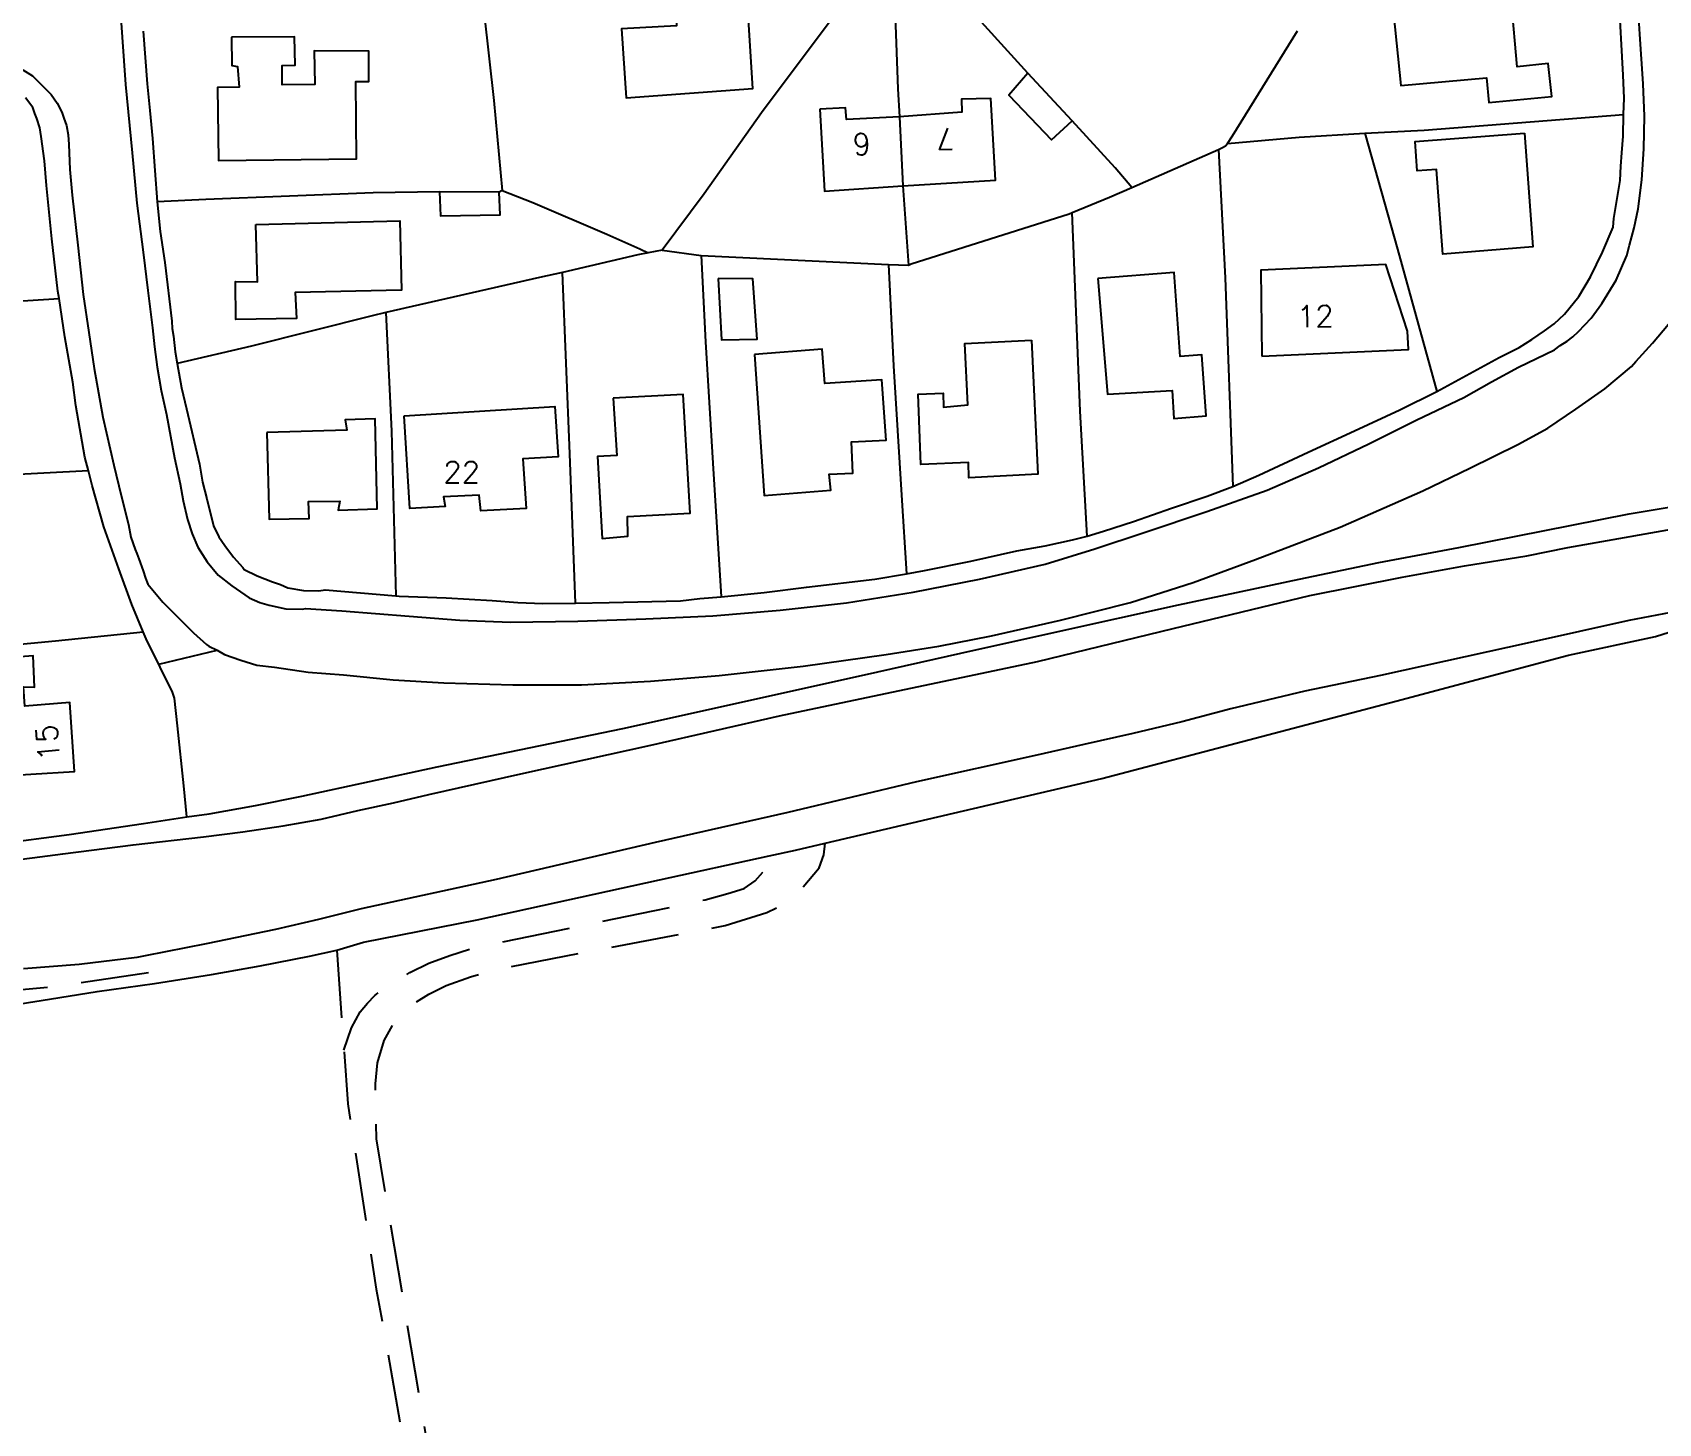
# Model space of a CAD drawing. Extents: x 441020 to 630336, y 432046 to 448236.
# Drawn here: x 628705.2 to 628857, y 447451.7 to 447581.5 of the extents above; entities that cross this region are included whole.
import ezdxf
from ezdxf.enums import TextEntityAlignment as Align

# ---------------------------------------------------------------- set-up
doc = ezdxf.new("R2010")
doc.units = 0
doc.linetypes.add('HIDDEN', pattern=[9.525, 6.35, -3.175])
for name, color, linetype in [('BUILDOUT', 8, 'CONTINUOUS'), ('BUILDTXT', 8, 'CONTINUOUS'), ('GENLINE', 8, 'CONTINUOUS'), ('GENPECK', 8, 'HIDDEN'), ('ROAD', 7, 'CONTINUOUS')]:
    doc.layers.add(name, color=color, linetype=linetype)
doc.styles.get("Standard").update_dxf_attribs({"font": 'simplex'})

msp = doc.modelspace()

# ---------------------------------------------------------------- linework, layer by layer
at = {"layer": 'BUILDOUT', "flags": 128}
for points in [[(628763.45, 447586.49), (628763.55, 447584.18), (628765.26, 447584.28), (628765.34, 447582.16), (628760.21, 447581.86), (628760.64, 447575.43), (628772.47, 447576.31), (628772.04, 447582.74), (628769.13, 447582.53), (628768.94, 447584.73), (628769.75, 447584.77), (628769.58, 447586.87), (628763.45, 447586.49)], [(628832.27, 447583.27), (628832.95, 447576.59), (628840.95, 447577.3), (628841.15, 447575), (628847.05, 447575.54), (628846.7, 447578.63), (628843.81, 447578.32), (628843.26, 447584.31), (628832.27, 447583.27)], [(628723.78, 447581.08), (628723.84, 447578.45), (628724.37, 447578.34), (628724.51, 447576.43), (628722.49, 447576.38), (628722.57, 447569.59), (628735.45, 447569.74), (628735.39, 447576.94), (628736.6, 447576.95), (628736.6, 447579.8), (628731.52, 447579.81), (628731.57, 447576.67), (628728.53, 447576.64), (628728.51, 447578.46), (628729.73, 447578.48), (628729.67, 447581.11), (628723.78, 447581.08)], [(628778.7, 447574.37), (628779.14, 447566.73), (628786.47, 447567.22), (628795.11, 447567.74), (628794.67, 447575.38), (628791.94, 447575.3), (628791.96, 447574.09), (628786.14, 447573.66), (628781.21, 447573.4), (628781.12, 447574.5), (628778.7, 447574.37)], [(628844.5, 447572.14), (628845.27, 447561.51), (628836.86, 447560.83), (628836.27, 447568.75), (628834.46, 447568.63), (628834.29, 447571.34), (628844.5, 447572.14)], [(628726.07, 447563.61), (628739.52, 447563.96), (628739.65, 447557.49), (628729.74, 447557.25), (628729.86, 447554.84), (628724.19, 447554.74), (628724.17, 447558.29), (628726.21, 447558.25), (628726.07, 447563.61)], [(628819.96, 447551.33), (628833.67, 447551.94), (628833.57, 447553.64), (628831.55, 447559.89), (628819.86, 447559.34), (628819.96, 447551.33)], [(628804.66, 447558.57), (628805.57, 447547.76), (628811.6, 447548.12), (628811.76, 447545.51), (628814.76, 447545.74), (628814.36, 447551.45), (628812.35, 447551.3), (628811.78, 447559.12), (628804.66, 447558.57)], [(628772.61, 447551.46), (628773.52, 447538.31), (628779.73, 447538.81), (628779.57, 447540.3), (628781.79, 447540.39), (628781.68, 447543.32), (628784.9, 447543.48), (628784.51, 447549.1), (628779.19, 447548.76), (628778.92, 447551.97), (628772.61, 447551.46)], [(628798.48, 447552.8), (628799.07, 447540.31), (628792.63, 447539.98), (628792.58, 447541.39), (628788.14, 447541.21), (628787.89, 447547.77), (628790.21, 447547.88), (628790.24, 447546.56), (628792.54, 447546.77), (628792.23, 447552.5), (628798.48, 447552.8)], [(628759.42, 447547.39), (628759.76, 447542.06), (628757.95, 447541.95), (628758.39, 447534.31), (628760.79, 447534.53), (628760.77, 447536.35), (628766.6, 447536.68), (628765.96, 447547.74), (628759.42, 447547.39)], [(628739.91, 447545.75), (628753.97, 447546.62), (628754.3, 447541.91), (628750.98, 447541.73), (628751.29, 447537.11), (628747.07, 447536.87), (628746.91, 447538.36), (628743.59, 447538.18), (628743.74, 447537.29), (628740.43, 447537.11), (628739.91, 447545.75)], [(628727.08, 447544.19), (628727.3, 447536.1), (628731.05, 447536.16), (628730.97, 447537.77), (628733.91, 447537.78), (628733.75, 447536.94), (628737.38, 447537.08), (628737.21, 447545.48), (628734.39, 447545.38), (628734.56, 447544.4), (628727.08, 447544.19)], [(628700.38, 447522.99), (628700.57, 447520.18), (628701.87, 447520.31), (628702, 447518.41), (628696.48, 447518.04), (628696.88, 447511.81), (628709.13, 447512.56), (628708.7, 447518.99), (628704.5, 447518.65), (628704.38, 447520.45), (628705.4, 447520.43), (628705.29, 447523.36), (628700.38, 447522.99)]]:
    msp.add_lwpolyline(points, dxfattribs=at)
at = {"layer": 'GENLINE', "flags": 128}
for points in [[(628746.93, 447587.42), (628747.06, 447586.12), (628747.37, 447583.23), (628748.29, 447575.17), (628749.07, 447566.78), (628751.91, 447565.66), (628758.83, 447562.72), (628761.92, 447561.34), (628762.7, 447560.97)], [(628807.83, 447567.05), (628806.28, 447568.91), (628802.26, 447573.27), (628798.12, 447577.72), (628791.93, 447584.54), (628791.08, 447585.31), (628790.54, 447585.51), (628789.89, 447585.7), (628788.86, 447585.82), (628787.76, 447585.73), (628786.52, 447585.82), (628785.64, 447585.66), (628784.95, 447585.54), (628784.01, 447585.07), (628783.18, 447584.61), (628782.25, 447584.14), (628781.2, 447583.75), (628780.66, 447583.35), (628780.22, 447582.97), (628779.68, 447582.57), (628773.28, 447574.02), (628767.92, 447566.47), (628763.98, 447561.2)], [(628785.64, 447585.66), (628785.98, 447576.27), (628786.14, 447573.66), (628786.47, 447567.22), (628786.98, 447559.8), (628787.25, 447559.95), (628801.97, 447564.59), (628802.25, 447564.74), (628805.75, 447566.17), (628807.83, 447567.05), (628815.93, 447570.62), (628816.31, 447570.79), (628816.58, 447570.94), (628816.75, 447571.17), (628817.23, 447571.87), (628823.31, 447581.68)], [(628715.56, 447581.65), (628715.92, 447576.74), (628716.16, 447574.24), (628716.42, 447571.64), (628716.65, 447568.64), (628716.86, 447565.73), (628717.15, 447562.94), (628717.56, 447560.07), (628718.23, 447554.6), (628718.25, 447553.89), (628718.37, 447553.2), (628718.54, 447551.71), (628718.73, 447550.63), (628719.13, 447548.36), (628719.58, 447546.41), (628720.8, 447541.24), (628721.1, 447539.57), (628721.48, 447538.01), (628722.13, 447535.49), (628722.62, 447534.46), (628723.17, 447533.64), (628723.97, 447532.56), (628724.85, 447531.6), (628724.98, 447531.42), (628726.2, 447530.83), (628727.62, 447530.27), (628728.38, 447530), (628729.04, 447529.71), (628730.51, 447529.46), (628731.94, 447529.41), (628732.53, 447529.51), (628739.13, 447528.96), (628739.44, 447528.91), (628743.83, 447528.78), (628748.14, 447528.53), (628750.51, 447528.34), (628752.87, 447528.25), (628755.91, 447528.28), (628759.05, 447528.33), (628765.72, 447528.5), (628767.51, 447528.71), (628769.51, 447528.87), (628773.5, 447529.27), (628777.48, 447529.77), (628783.85, 447530.5), (628786.8, 447531.02), (628788.48, 447531.32), (628792.79, 447532.19), (628797.09, 447533.15), (628799.75, 447533.62), (628802.29, 447534.18), (628803.65, 447534.52), (628805.19, 447535), (628807.98, 447535.9), (628811.52, 447537.14), (628814.87, 447538.24), (628817.25, 447539.17), (628819.7, 447540.21), (628824.3, 447542.35), (628828.62, 447544.34), (628832.84, 447546.3), (628836.29, 447548.03), (628842.13, 447551.2), (628843.99, 447552.14), (628845.18, 447552.86), (628846.36, 447553.68), (628847.26, 447554.35), (628848.22, 447555.23), (628849.55, 447556.89), (628850.65, 447558.71), (628851.76, 447561.04), (628852.77, 447563.35), (628852.83, 447564.17), (628853.41, 447567.73), (628853.48, 447569.06), (628853.57, 447570.3), (628853.7, 447571.84), (628853.74, 447573.88), (628853.78, 447575.41), (628853.7, 447577.53), (628853.3, 447584.97)], [(628798.12, 447577.72), (628796.34, 447575.68), (628800.33, 447571.51), (628802.26, 447573.27)], [(628719.64, 447508.33), (628719.33, 447511.22), (628718.74, 447516.81), (628718.48, 447519.4), (628718.28, 447519.97), (628717.15, 447522.31), (628717, 447522.59), (628715.91, 447524.73), (628715.56, 447525.59), (628714.49, 447528.14), (628713.29, 447531.48), (628711.89, 447535.39), (628710.79, 447539.26), (628710.45, 447540.62), (628710.12, 447541.89), (628709.27, 447546.71), (628708.98, 447548.89), (628708.23, 447553.13), (628707.7, 447556.69), (628707.58, 447557.38), (628707.02, 447562.26), (628706.54, 447567.25), (628706.33, 447569.55), (628706.03, 447571.83), (628705.89, 447572.62), (628705.63, 447573.49), (628705.45, 447573.96), (628705.24, 447574.54), (628704.57, 447575.43)], [(628816.75, 447571.17), (628823.45, 447571.75), (628829.58, 447572.13), (628835.11, 447572.4), (628853.74, 447573.88)], [(628829.58, 447572.13), (628832.62, 447561.3), (628836.29, 447548.03)], [(628815.93, 447570.62), (628816.53, 447558.64), (628817.25, 447539.17)], [(628749.07, 447566.78), (628748.79, 447566.63), (628743.2, 447566.65), (628737.02, 447566.57), (628721.4, 447565.93), (628716.86, 447565.73)], [(628743.2, 447566.65), (628743.29, 447564.43), (628748.87, 447564.51), (628748.79, 447566.63)], [(628803.65, 447534.52), (628803, 447546.19), (628802.25, 447564.74)], [(628763.98, 447561.2), (628762.7, 447560.97), (628761.71, 447560.79), (628754.69, 447559.14), (628752.55, 447558.66), (628738.19, 447555.4), (628736.93, 447555.08), (628725.65, 447552.26), (628718.73, 447550.63)], [(628763.98, 447561.2), (628767.62, 447560.73), (628785.13, 447559.87), (628786.98, 447559.8)], [(628767.62, 447560.73), (628768.03, 447552.67), (628768.72, 447541.32), (628769.51, 447528.87)], [(628785.13, 447559.87), (628785.6, 447550.41), (628786.32, 447538.35), (628786.8, 447531.02)], [(628755.91, 447528.28), (628755.37, 447542.2), (628754.69, 447559.14)], [(628769.22, 447558.57), (628769.52, 447552.84), (628772.86, 447552.92), (628772.47, 447558.54), (628769.22, 447558.57)], [(628679.75, 447555.08), (628691.63, 447555.67), (628707.7, 447556.69)], [(628738.19, 447555.4), (628738.74, 447544.33), (628739.13, 447528.96)], [(628710.45, 447540.62), (628701.49, 447540.15), (628688.92, 447539.44), (628681.2, 447538.89), (628680.99, 447538.95)], [(628695.36, 447504.94), (628708.65, 447506.69), (628715.58, 447507.71), (628719.64, 447508.33), (628721.72, 447508.6), (628726.05, 447509.37), (628730.37, 447510.24), (628742.98, 447512.98), (628760.32, 447516.57), (628782.89, 447521.59), (628791.88, 447523.6), (628800.97, 447525.61), (628812.2, 447528.12), (628823.46, 447530.52), (628830.9, 447532.05), (628838.37, 447533.47), (628854.27, 447536.6), (628865.41, 447538.48)], [(628763.74, 447502.45), (628773.99, 447504.68), (628776.45, 447505.22), (628779.21, 447505.86), (628805.02, 447511.91), (628832.49, 447519.12), (628848.59, 447523.4), (628856.71, 447525.15), (628860.36, 447526.31)], [(628682.69, 447522.49), (628694.19, 447523.52), (628707.38, 447524.74), (628715.56, 447525.59)], [(628627.98, 447482.82), (628628.95, 447483.09), (628635.93, 447483.82), (628649.3, 447485.18), (628660.27, 447486.32), (628672.54, 447487.58), (628683.7, 447488.75), (628688.19, 447489.24), (628692.69, 447489.63), (628696.8, 447489.96), (628700.88, 447490.38), (628706.02, 447491.19), (628711.26, 447492.02), (628716.61, 447492.76), (628721.94, 447493.61), (628726.47, 447494.41), (628731.08, 447495.33), (628733.63, 447495.89), (628736.13, 447496.64), (628746.73, 447498.72), (628763.74, 447502.45)]]:
    msp.add_lwpolyline(points, dxfattribs=at)
at = {"layer": 'GENPECK', "flags": 128}
for points in [[(628717, 447522.59), (628722.46, 447523.87)], [(628746, 447426.38), (628737.32, 447478.26), (628737.23, 447483.4), (628737.43, 447485.36), (628738.03, 447487.44), (628738.96, 447489.11), (628739.63, 447489.9), (628740.59, 447490.77), (628742.2, 447491.78), (628743.84, 447492.58), (628746.09, 447493.39), (628748.51, 447494.1), (628769.87, 447498.17), (628773.76, 447499.41), (628774.8, 447499.89), (628775.77, 447500.45), (628777.17, 447501.8), (628778.65, 447503.56), (628779.08, 447504.79), (628779.21, 447505.86)], [(628734.29, 447486.55), (628735, 447488.62), (628735.81, 447490.14), (628736.48, 447490.94), (628737.16, 447491.64), (628738.51, 447492.7), (628740.44, 447493.79), (628742.2, 447494.66), (628744.17, 447495.39), (628746.52, 447496.14), (628763.16, 447499.55), (628765.73, 447500.1), (628768, 447500.59), (628770.12, 447501.17), (628771.64, 447501.65), (628772.66, 447502.36), (628773.4, 447503.15), (628773.77, 447503.79), (628773.99, 447504.68)], [(628733.63, 447495.89), (628734.29, 447486.55), (628734.65, 447481.54), (628737.31, 447464.24), (628744.14, 447426.05)], [(628584.02, 447452.98), (628583.18, 447453.74), (628583.17, 447455.47), (628583.28, 447457.72), (628583.82, 447461.57), (628584.58, 447465.26), (628585.51, 447469.19), (628586.72, 447473.26), (628588.89, 447478.22), (628589.42, 447479.22), (628589.83, 447480.31), (628590.37, 447481.32), (628591.18, 447482.48), (628591.92, 447483.43), (628592.69, 447484.27), (628593.65, 447485.15), (628594.45, 447485.8), (628595.34, 447486.47), (628596.54, 447487.19), (628597.37, 447487.64), (628598.32, 447488.01), (628599.56, 447488.44), (628601.24, 447488.74), (628603.75, 447488.88), (628605.48, 447488.88), (628607.42, 447488.82), (628616.18, 447487.53), (628621.54, 447487.06), (628625.64, 447486.87), (628627.88, 447486.86), (628632.38, 447487.26), (628655.7, 447488.04), (628663.16, 447488.35), (628670.39, 447488.82), (628688.42, 447490.81), (628706.81, 447492.45), (628716.22, 447493.81), (628715.74, 447495.35)]]:
    msp.add_lwpolyline(points, dxfattribs=at)
at = {"layer": 'ROAD', "flags": 128}
for points in [[(628713.44, 447583.3), (628713.9, 447576.68), (628714.53, 447570.29), (628714.95, 447565.6), (628715.56, 447561.03), (628715.99, 447557.45), (628716.41, 447553.97), (628716.62, 447552.18), (628716.86, 447550.29), (628717.24, 447548.13), (628717.74, 447545.88), (628718.46, 447541.84), (628719, 447539.4), (628719.27, 447537.82), (628719.69, 447536.07), (628720.13, 447534.73), (628720.65, 447533.5), (628721.51, 447532.13), (628722.54, 447530.89), (628723.83, 447529.9), (628725.45, 447528.76), (628726.44, 447528.33), (628727.3, 447528.08), (628728.88, 447527.75), (628730.41, 447527.71), (628730.71, 447527.77), (628734.1, 447527.56), (628740.38, 447527.05), (628745.12, 447526.67), (628749.83, 447526.49), (628756.11, 447526.59), (628762.47, 447526.8), (628768.71, 447527.1), (628775.02, 447527.61), (628781.19, 447528.3), (628787.41, 447529.3), (628793.6, 447530.5), (628799.75, 447531.9), (628804.37, 447533.33), (628808.97, 447534.86), (628814.82, 447536.81), (628820.46, 447538.82), (628825.27, 447540.9), (628829.95, 447543.15), (628834.43, 447545.37), (628838.83, 447547.47), (628841.41, 447548.94), (628843.91, 447550.3), (628847.28, 447551.91), (628847.82, 447552.32), (628848.46, 447552.73), (628849, 447553.13), (628849.52, 447553.63), (628850.72, 447554.86), (628851.69, 447556.25), (628853.03, 447558.42), (628854.05, 447560.73), (628854.28, 447561.69), (628854.71, 447563.29), (628855.1, 447565.08), (628855.43, 447567.78), (628855.63, 447570.66), (628855.7, 447573.72), (628855.57, 447576.75), (628855.26, 447581.36), (628854.96, 447585.88)], [(628704.32, 447578.03), (628705.23, 447577.48), (628706.96, 447575.75), (628707.51, 447574.94), (628707.96, 447574.1), (628708.16, 447573.53), (628708.38, 447572.86), (628708.54, 447571.97), (628708.6, 447571.07), (628708.71, 447568.75), (628708.93, 447566.35), (628709.45, 447561.67), (628709.96, 447557.09), (628710.49, 447553.53), (628710.99, 447550.17), (628711.79, 447545.64), (628712.8, 447541.14), (628713.5, 447538.32), (628714.19, 447535.6), (628714.4, 447534.42), (628714.8, 447533.27), (628714.97, 447532.9), (628715.16, 447532.42), (628715.56, 447531.27), (628715.78, 447530.6), (628715.99, 447530.03), (628717.4, 447528.35), (628719.13, 447526.63), (628720.24, 447525.5), (628721.46, 447524.4), (628721.69, 447524.24), (628722.46, 447523.87), (628723.14, 447523.48), (628724.66, 447522.94), (628726.16, 447522.49), (628727.82, 447522.28), (628730.95, 447521.82), (628734.24, 447521.59), (628738.9, 447521.1), (628743.62, 447520.82), (628750.05, 447520.64), (628756.45, 447520.66), (628762.89, 447520.99), (628769.3, 447521.52), (628777.16, 447522.4), (628784.89, 447523.47), (628789.83, 447524.25), (628794.74, 447525.22), (628801.19, 447526.67), (628807.7, 447528.33), (628813.56, 447530.19), (628819.38, 447532.34), (628827.27, 447535.36), (628834.99, 447538.76), (628839.39, 447540.87), (628843.87, 447543.08), (628846.65, 447544.59), (628849.28, 447546.38), (628851.99, 447548.28), (628854.47, 447550.35), (628854.89, 447550.83), (628856.42, 447552.52), (628857.93, 447554.31)], [(628848.53, 447533.45), (628861.03, 447535.67)], [(628695.36, 447503.21), (628708.06, 447504.86), (628714.62, 447505.71), (628721.18, 447506.47), (628724.86, 447506.92), (628728.62, 447507.49), (628732.17, 447508.12), (628735.58, 447508.93), (628738.91, 447509.62), (628742.22, 447510.41), (628750.81, 447512.34), (628762.94, 447515), (628774.94, 447517.74), (628799.02, 447522.83), (628811.68, 447525.89), (628824.44, 447528.97), (628833.07, 447530.7), (628838.88, 447531.74), (628844.71, 447532.67), (628848.53, 447533.45)], [(628860.1, 447527.78), (628854.21, 447526.64), (628845.02, 447524.6), (628831.05, 447521.51), (628823.99, 447520.05), (628817.07, 447518.42), (628812.51, 447517.2), (628807.94, 447516.09), (628803.35, 447515.07), (628798.95, 447514.08), (628787.72, 447511.58), (628775.73, 447508.74), (628763.33, 447505.93), (628748.5, 447502.49), (628735.89, 447499.74), (628731.9, 447498.73), (628727.9, 447497.82), (628721.44, 447496.46), (628715.74, 447495.35), (628714.96, 447495.21), (628709.59, 447494.56), (628704.38, 447494.15)]]:
    msp.add_lwpolyline(points, dxfattribs=at)

# ---------------------------------------------------------------- texts
at = {"layer": 'BUILDTXT'}
for s, rotation, p in [('6', 184.1664, (628782.56, 447572.11)), ('7', 182.4664, (628790.39, 447572.59)), ('12', 0.9664, (628824.97, 447554.05)), ('22', 359.7664, (628745.28, 447539.5)), ('15', 95.4664, (628707.63, 447515.34))]:
    msp.add_text(s, height=2, rotation=rotation, dxfattribs=at).set_placement(p, align=Align.CENTER)

doc.saveas('drawing.dxf')
